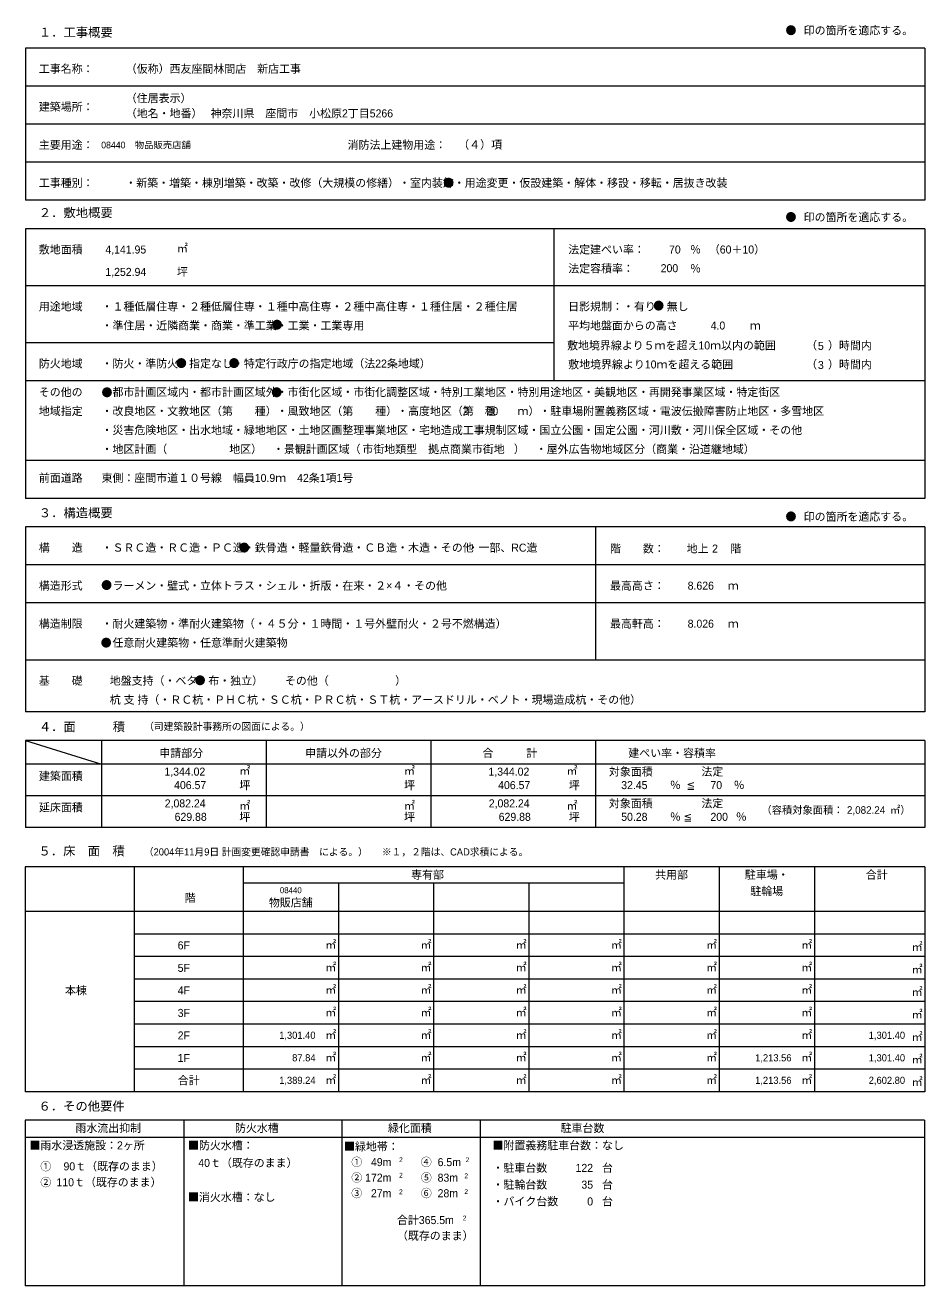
# Model space of a CAD drawing. Header units: millimetres. Extents: x 31 to 811, y 18 to 568.
# Drawn here: x 31 to 409, y 38 to 568 of the extents above; entities that cross this region are included whole.
import ezdxf
from ezdxf.enums import TextEntityAlignment as Align

# ---------------------------------------------------------------- set-up
doc = ezdxf.new("R2010")
doc.units = ezdxf.units.MM
doc.header["$LTSCALE"] = 0.2
doc.layers.get('Defpoints').update_dxf_attribs({"color": 40})
for name, color, linetype in [('G0-CB', 7, 'Continuous'), ('G0-MOJI', 7, 'Continuous'), ('G0-YOBI', 7, 'Continuous'), ('G0-ZUKEI', 7, 'Continuous')]:
    doc.layers.add(name, color=color, linetype=linetype)
doc.styles.add('丸ゴチック', font='HGRSMP.TTF')

msp = doc.modelspace()

# ---------------------------------------------------------------- linework, layer by layer
at = {"layer": 'G0-CB', "color": 3, "linetype": 'Continuous'}
for p, q in [((63.52, 267.44), (63.52, 230.84)), ((271.13, 267.44), (271.13, 230.84)), ((409.45, 257.51), (31.58, 257.51)), ((77.25, 214.35), (77.25, 119.93)), ((123.05, 214.35), (123.05, 119.93)), ((283.05, 214.35), (283.05, 119.93)), ((323.05, 214.35), (323.05, 119.93)), ((363.05, 214.35), (363.05, 119.93)), ((283.05, 207.48), (123.05, 207.48)), ((409.45, 195.6), (31.44, 195.6)), ((409.45, 129.39), (77.25, 129.39)), ((409.32, 100.76), (31.44, 100.76))]:
    msp.add_line(p, q, dxfattribs=at)
at = {"layer": 'G0-YOBI', "color": 6, "linetype": 'Continuous'}
for p, q in [((409.45, 558.23), (31.58, 558.23)), ((31.58, 558.23), (31.58, 494.35)), ((409.45, 558.23), (409.45, 494.35)), ((409.45, 494.35), (31.58, 494.35)), ((409.45, 482.35), (31.58, 482.35)), ((31.58, 482.35), (31.58, 369.14)), ((409.45, 482.35), (409.45, 369.14)), ((409.45, 369.14), (31.58, 369.14)), ((31.58, 357.14), (31.58, 279.44)), ((409.45, 357.14), (31.58, 357.14)), ((409.45, 357.14), (409.45, 279.44)), ((409.45, 279.44), (31.58, 279.44)), ((409.45, 267.44), (31.58, 267.44)), ((31.58, 267.44), (31.58, 230.84)), ((409.45, 267.44), (409.45, 230.84)), ((409.45, 230.84), (31.58, 230.84)), ((409.45, 214.35), (31.44, 214.35)), ((31.44, 214.35), (31.44, 119.93)), ((409.45, 214.35), (409.45, 119.93)), ((409.45, 119.93), (31.44, 119.93)), ((31.44, 107.95), (31.44, 38.42)), ((409.32, 107.95), (31.44, 107.95)), ((98.08, 107.95), (98.08, 38.42)), ((164.53, 107.95), (164.53, 38.42)), ((222.6, 107.95), (222.6, 38.42)), ((409.32, 107.95), (409.32, 38.42)), ((409.32, 38.42), (31.44, 38.42)), ((409.32, 38.42), (31.44, 38.42))]:
    msp.add_line(p, q, dxfattribs=at)
at = {"layer": 'G0-ZUKEI', "color": 7, "linetype": 'Continuous'}
for p, q in [((409.45, 542.26), (31.58, 542.26)), ((409.45, 526.29), (31.58, 526.29)), ((409.45, 510.32), (31.58, 510.32)), ((253.54, 482.35), (253.54, 418.47)), ((409.45, 458.4), (31.58, 458.4)), ((253.54, 434.44), (31.58, 434.44)), ((409.45, 418.47), (31.58, 418.47)), ((409.45, 385.11), (31.58, 385.11)), ((271.13, 357.14), (271.13, 301.25)), ((409.45, 341.17), (31.58, 341.17)), ((409.45, 325.2), (31.58, 325.2)), ((409.45, 301.25), (31.58, 301.25)), ((31.58, 267.44), (63.52, 257.51)), ((132.72, 267.44), (132.72, 230.84)), ((201.92, 267.44), (201.92, 230.84)), ((409.45, 244.18), (31.58, 244.18)), ((163.05, 207.48), (163.05, 119.93)), ((203.05, 207.48), (203.05, 119.93)), ((243.05, 207.48), (243.05, 119.93))]:
    msp.add_line(p, q, dxfattribs=at)
at = {"layer": 'G0-ZUKEI', "color": 252, "linetype": 'Continuous'}
for p, q in [((409.45, 186.15), (77.25, 186.15)), ((409.45, 176.69), (77.25, 176.69)), ((409.45, 167.23), (77.25, 167.23)), ((409.45, 157.77), (77.25, 157.77)), ((409.45, 148.31), (77.25, 148.31)), ((409.45, 138.85), (77.25, 138.85))]:
    msp.add_line(p, q, dxfattribs=at)

# ---------------------------------------------------------------- texts
at = {"layer": 'Defpoints', "style": '丸ゴチック'}
for s, height, p in [('4.0', 3.372, (319.47, 440.03)), ('5', 3.37, (364.55, 431.47)), ('3', 3.37, (364.55, 423.48)), ('6F', 3.372, (95.52, 179.71)), ('5F', 3.372, (95.52, 170.26)), ('4F', 3.372, (95.52, 160.8)), ('3F', 3.372, (95.52, 151.34))]:
    msp.add_text(s, height=height, dxfattribs=at).set_placement(p)
at = {"layer": 'G0-CB', "color": 3, "linetype": 'Continuous', "style": '丸ゴチック'}
for s, height, p in [('（容積対象面積：                 ㎡）', 3.1616, (403.47, 236.67)), ('2,082.24', 3.162, (392.84, 236.67)), ('122', 3.372, (270.06, 86.25)), ('35', 3.372, (270.06, 79.21)), ('0', 3.37, (270.06, 72.16))]:
    msp.add_text(s, height=height, dxfattribs=at).set_placement(p, align=Align.RIGHT)
for s, p in [('■附置義務駐車台数：なし', (227.81, 95.71)), ('・駐車台数\u3000\u3000\u3000\u3000\u3000台', (227.81, 86.25)), ('・駐輪台数\u3000\u3000\u3000\u3000\u3000台', (227.81, 79.21)), ('・バイク台数\u3000\u3000\u3000\u3000台', (227.81, 72.16))]:
    msp.add_text(s, height=3.3724, dxfattribs=at).set_placement(p)
at = {"layer": 'G0-MOJI', "color": 3, "style": '丸ゴチック'}
for s, height, p in [('１．工事概要', 3.794, (37.17, 563.02)), ('●', 3.37, (350.92, 563.98)), ('印の箇所を適応する。', 3.372, (358.56, 563.98)), ('工事名称：', 3.372, (37.17, 547.85)), ('（仮称）西友座間林間店\u3000新店工事', 3.3724, (73.71, 547.85)), ('建築場所：', 3.372, (37.17, 531.88)), ('（住居表示）', 3.372, (73.71, 535.5)), ('（地名・地番）', 3.372, (73.71, 529.14)), ('神奈川県\u3000座間市\u3000小松原2丁目5266', 3.3724, (109.36, 529.14)), ('主要用途：', 3.372, (37.17, 515.91)), ('08440\u3000物品販売店舗', 2.8, (63.39, 516.15)), ('消防法上建物用途：', 3.372, (166.93, 515.91)), ('（４）項', 3.372, (213.4, 515.99)), ('工事種別：', 3.372, (37.17, 499.94)), ('・新築・増築・棟別増築・改築・改修（大規模の修繕）・室内装飾・用途変更・仮設建築・解体・移設・移転・居抜き改装', 3.3724, (73.52, 499.94)), ('●', 3.37, (207.07, 499.92)), ('２．敷地概要', 3.794, (37.17, 487.26)), ('●', 3.37, (350.92, 485.53)), ('印の箇所を適応する。', 3.372, (358.56, 485.53)), ('㎡', 3.37, (95.22, 472.49)), ('敷地面積', 3.372, (37.17, 471.97)), ('4,141.95', 3.372, (65.13, 471.97)), ('法定建ぺい率：', 3.372, (259.61, 471.97)), ('70', 3.372, (301.98, 471.97)), ('％', 3.37, (310.81, 471.97)), ('（60＋10）', 3.372, (318.72, 471.97)), ('1,252.94', 3.372, (65.13, 462.57)), ('坪', 3.37, (95.22, 462.57)), ('法定容積率：', 3.372, (259.61, 463.99)), ('200', 3.372, (298.47, 464.13)), ('％', 3.37, (310.81, 463.99)), ('用途地域', 3.372, (37.17, 448.02)), ('・１種低層住専・２種低層住専・１種中高住専・２種中高住専・１種住居・２種住居', 3.3724, (63.52, 448.02)), ('日影規制：・有り・無し', 3.3724, (259.61, 448.02)), ('●', 3.37, (295.31, 448.3)), ('・準住居・近隣商業・商業・準工業・工業・工業専用', 3.3724, (63.52, 440.03)), ('●', 3.37, (134.96, 440.3)), ('平均地盤面からの高さ', 3.372, (259.61, 440.03)), ('ｍ', 3.37, (335.95, 440.03)), ('敷地境界線より５ｍを超え10ｍ以内の範囲', 3.3724, (259.13, 431.68)), ('（\u3000）時間内', 3.372, (359.58, 431.68)), ('防火地域', 3.372, (37.17, 424.06)), ('・防火・準防火・指定なし・特定行政庁の指定地域（法22条地域）', 3.3724, (63.52, 424.06)), ('●', 3.37, (94.74, 424.17)), ('●', 3.37, (116.92, 424.17)), ('敷地境界線より10ｍを超える範囲', 3.3724, (259.61, 423.7)), ('（\u3000）時間内', 3.372, (359.58, 423.7)), ('その他の', 3.372, (37.17, 412.08)), ('●', 3.37, (63.51, 411.9)), ('・都市計画区域内・都市計画区域外・市街化区域・市街化調整区域・特別工業地区・特別用途地区・美観地区・再開発事業区域・特定街区', 3.3724, (63.52, 412.08)), ('●', 3.37, (134.81, 411.9)), ('地域指定', 3.372, (37.17, 404.1)), ('・改良地区・文教地区（第\u3000\u3000種）・風致地区（第\u3000\u3000種）・高度地区（第\u3000種\u3000\u3000ｍ）・駐車場附置義務区域・電波伝搬障害防止地区・多雪地区', 3.3724, (63.52, 404.1)), ('2', 3.37, (215.29, 404.1)), ('20', 3.372, (225.3, 404.1)), ('・災害危険地区・出水地域・緑地地区・土地区画整理事業地区・宅地造成工事規制区域・国立公園・国定公園・河川敷・河川保全区域・その他', 3.3724, (63.52, 396.11)), ('・地区計画（         \u3000\u3000\u3000 地区）\u3000・景観計画区域（\u3000\u3000\u3000\u3000\u3000\u3000\u3000\u3000\u3000\u3000\u3000\u3000\u3000\u3000）\u3000・屋外広告物地域区分（商業・沿道継地域）', 3.3724, (63.52, 388.13)), ('市街地類型\u3000拠点商業市街地', 3.3724, (173.13, 388.13)), ('前面道路', 3.372, (37.17, 376.04)), ('東側：座間市道１０号線\u3000幅員10.9ｍ\u300042条1項1号', 3.3724, (63.52, 376.04)), ('３．構造概要', 3.794, (37.17, 361.19)), ('●', 3.37, (350.92, 359.76)), ('印の箇所を適応する。', 3.372, (358.56, 359.76)), ('構\u3000\u3000造', 3.372, (37.17, 346.76)), ('・ＳＲＣ造・ＲＣ造・ＰＣ造・鉄骨造・軽量鉄骨造・ＣＢ造・木造・その他', 3.3724, (63.52, 346.76)), ('●', 3.37, (121.18, 346.68)), ('・一部、RC造', 3.372, (217.3, 346.76)), ('階\u3000\u3000数：\u3000\u3000地上\u3000\u3000階', 3.3724, (277.19, 346.36)), ('2', 3.37, (320.09, 346.36)), ('構造形式', 3.372, (37.17, 330.79)), ('●', 3.37, (63.34, 330.94)), ('・ラーメン・壁式・立体トラス・シェル・折版・在来・２×４・その他', 3.3724, (63.52, 330.79)), ('最高高さ：', 3.372, (277.19, 330.79)), ('8.626', 3.372, (309.81, 330.79)), ('ｍ', 3.37, (326.66, 330.79)), ('構造制限', 3.372, (37.17, 314.82)), ('・耐火建築物・準耐火建築物（・４５分・１時間・１号外壁耐火・２号不燃構造）', 3.3724, (63.52, 314.82)), ('最高軒高：', 3.372, (277.19, 314.82)), ('8.026', 3.372, (309.81, 314.82)), ('ｍ', 3.37, (326.66, 314.82)), ('●', 3.37, (63.17, 306.76)), ('・任意耐火建築物・任意準耐火建築物', 3.3724, (63.52, 306.83)), ('基\u3000\u3000礎', 3.372, (37.17, 290.86)), ('地盤支持（・ベタ・布・独立）\u3000\u3000その他（  \u3000\u3000\u3000\u3000\u3000  ）', 3.3724, (66.98, 290.86)), ('●', 3.37, (102.63, 290.95)), ('杭 支 持（・ＲＣ杭・ＰＨＣ杭・ＳＣ杭・ＰＲＣ杭・ＳＴ杭・アースドリル・ベノト・現場造成杭・その他）', 3.3724, (66.98, 282.88)), ('４．面\u3000\u3000\u3000積', 3.794, (37.17, 271.35)), ('（司建築設計事務所の図面による。）', 3, (81.43, 271.82)), ('申請部分', 3.372, (87.82, 260.49)), ('申請以外の部分', 3.372, (149.11, 260.49)), ('合\u3000\u3000\u3000計', 3.372, (223.59, 260.49)), ('建ぺい率・容積率', 3.372, (284.87, 260.49)), ('建築面積', 3.372, (37.24, 250.81)), ('1,344.02', 3.372, (89.94, 252.69)), ('㎡', 3.37, (121.44, 253.06)), ('㎡', 3.37, (190.64, 253.06)), ('1,344.02', 3.372, (226.11, 252.69)), ('㎡', 3.37, (258.9, 253.06)), ('対象面積', 3.372, (276.72, 252.69)), ('法定', 3.372, (315.58, 252.69)), ('406.57', 3.372, (94.01, 247.03)), ('坪', 3.37, (121.44, 246.93)), ('坪', 3.37, (190.64, 246.93)), ('406.57', 3.372, (230.18, 247.03)), ('坪', 3.37, (259.85, 246.93)), ('32.45', 3.372, (281.89, 247.03)), ('％  ≦\u3000\u3000\u3000  ％', 3.372, (302.35, 247.03)), ('70', 3.372, (319.38, 247.03)), ('延床面積', 3.372, (37.24, 237.65)), ('2,082.24', 3.372, (90.07, 239.35)), ('㎡', 3.37, (121.44, 238.43)), ('㎡', 3.37, (190.64, 238.43)), ('2,082.24', 3.372, (226.24, 239.35)), ('㎡', 3.37, (258.9, 238.43)), ('対象面積', 3.372, (276.72, 239.35)), ('法定', 3.372, (315.58, 239.35)), ('629.88', 3.372, (94.23, 233.7)), ('坪', 3.37, (121.44, 233.6)), ('坪', 3.37, (190.64, 233.6)), ('629.88', 3.372, (230.41, 233.7)), ('坪', 3.37, (259.85, 233.6)), ('50.28', 3.372, (281.89, 233.7)), ('％ ≦\u3000\u3000\u3000\u3000％', 3.372, (302.35, 233.7)), ('200', 3.372, (319.38, 233.7)), ('５．床\u3000面\u3000積', 3.794, (37.03, 219.15)), ('（2004年11月9日 計画変更確認申請書\u3000による。）', 3, (81.29, 219.15)), ('※１，２階は、CAD求積による。', 3, (181.34, 219.15)), ('合計', 3.372, (384.64, 209.36)), ('階', 3.37, (98.48, 199.64)), ('㎡', 3.37, (157.56, 179.97)), ('㎡', 3.37, (197.56, 179.97)), ('㎡', 3.37, (237.56, 179.97)), ('㎡', 3.37, (277.56, 179.97)), ('㎡', 3.37, (317.56, 179.97)), ('㎡', 3.37, (357.56, 179.97)), ('㎡', 3.37, (403.96, 179.1)), ('㎡', 3.37, (157.56, 170.51)), ('㎡', 3.37, (197.56, 170.51)), ('㎡', 3.37, (237.56, 170.51)), ('㎡', 3.37, (277.56, 170.51)), ('㎡', 3.37, (317.56, 170.51)), ('㎡', 3.37, (357.56, 170.51)), ('㎡', 3.37, (403.96, 169.64)), ('本棟', 3.372, (48.16, 160.8)), ('㎡', 3.37, (157.56, 161.06)), ('㎡', 3.37, (197.56, 161.06)), ('㎡', 3.37, (237.56, 161.06)), ('㎡', 3.37, (277.56, 161.06)), ('㎡', 3.37, (317.56, 161.06)), ('㎡', 3.37, (357.56, 161.06)), ('㎡', 3.37, (403.96, 160.18)), ('㎡', 3.37, (157.56, 151.6)), ('㎡', 3.37, (197.56, 151.6)), ('㎡', 3.37, (237.56, 151.6)), ('㎡', 3.37, (277.56, 151.6)), ('㎡', 3.37, (317.56, 151.6)), ('㎡', 3.37, (357.56, 151.6)), ('㎡', 3.37, (403.96, 150.72)), ('2F', 3.372, (95.52, 141.88)), ('㎡', 3.37, (157.56, 142.14)), ('㎡', 3.37, (197.56, 142.14)), ('㎡', 3.37, (237.56, 142.14)), ('㎡', 3.37, (277.56, 142.14)), ('㎡', 3.37, (317.56, 142.14)), ('㎡', 3.37, (357.56, 142.14)), ('㎡', 3.37, (403.96, 141.27)), ('1F', 3.372, (95.52, 132.42)), ('㎡', 3.37, (157.56, 132.68)), ('㎡', 3.37, (197.56, 132.68)), ('㎡', 3.37, (237.56, 132.68)), ('㎡', 3.37, (277.56, 132.68)), ('㎡', 3.37, (317.56, 132.68)), ('㎡', 3.37, (357.56, 132.68)), ('㎡', 3.37, (403.96, 131.81)), ('㎡', 3.37, (157.56, 123.22)), ('㎡', 3.37, (197.56, 123.22)), ('㎡', 3.37, (237.56, 123.22)), ('㎡', 3.37, (277.56, 123.22)), ('㎡', 3.37, (317.56, 123.22)), ('㎡', 3.37, (357.56, 123.22)), ('合計', 3.372, (95.52, 122.96)), ('㎡', 3.37, (403.96, 122.35)), ('６．その他要件', 3.794, (37.03, 111.99)), ('雨水流出抑制', 3.372, (52.53, 102.97)), ('防火水槽', 3.372, (119.6, 102.97)), ('緑化面積', 3.372, (183.88, 102.97)), ('駐車台数', 3.372, (256.41, 102.97)), ('■雨水浸透施設：2ヶ所', 3.3724, (33.22, 95.71)), ('■防火水槽：', 3.372, (99.86, 95.71)), ('■緑地帯：', 3.372, (165.42, 95.23)), ('①', 3.37, (37.79, 86.9)), ('90ｔ（既存のまま）', 3.372, (47.54, 86.9)), ('40ｔ（既存のまま）', 3.372, (104.17, 88.34)), ('①   49m', 3.372, (168.46, 88.69)), ('2', 2, (188.56, 90.39)), ('④  6.5m', 3.372, (197.69, 88.69)), ('2', 2, (216.55, 90.39)), ('② 172m', 3.372, (168.46, 82.15)), ('2', 2, (188.56, 83.85)), ('⑤  83m', 3.372, (197.69, 82.15)), ('2', 2, (216, 83.6)), ('②', 3.37, (37.79, 80.21)), ('110ｔ（既存のまま）', 3.3724, (44.58, 80.21)), ('③   27m', 3.372, (168.46, 75.61)), ('⑥  28m', 3.372, (197.69, 75.61)), ('■消火水槽：なし', 3.372, (99.86, 73.95)), ('2', 2, (188.56, 76.89)), ('2', 2, (215.98, 76.98)), ('合計365.5m', 3.372, (187.65, 64.34)), ('2', 2, (215.33, 65.88)), ('（既存のまま）', 3.372, (187.65, 57.75))]:
    msp.add_text(s, height=height, dxfattribs=at).set_placement(p)
for s, height, p in [('専有部', 3.372, (200.51, 209.36)), ('共用部', 3.372, (303.05, 209.36)), ('駐車場・', 3.372, (343.05, 209.36)), ('物販店舗', 3.372, (143.05, 197.68)), ('08440', 2.529, (143.05, 203.31)), ('駐輪場', 3.372, (343.05, 202.47))]:
    msp.add_text(s, height=height, dxfattribs=at).set_placement(p, align=Align.CENTER)
for s, p in [('1,301.40', (153.44, 142.14)), ('1,301.40', (401.17, 142.14)), ('87.84', (153.44, 132.68)), ('1,213.56', (353.44, 132.68)), ('1,301.40', (401.17, 132.68)), ('1,389.24', (153.44, 123.22)), ('1,213.56', (353.44, 123.22)), ('2,602.80', (401.17, 123.22))]:
    msp.add_text(s, height=3, dxfattribs=at).set_placement(p, align=Align.RIGHT)

doc.saveas('drawing.dxf')
